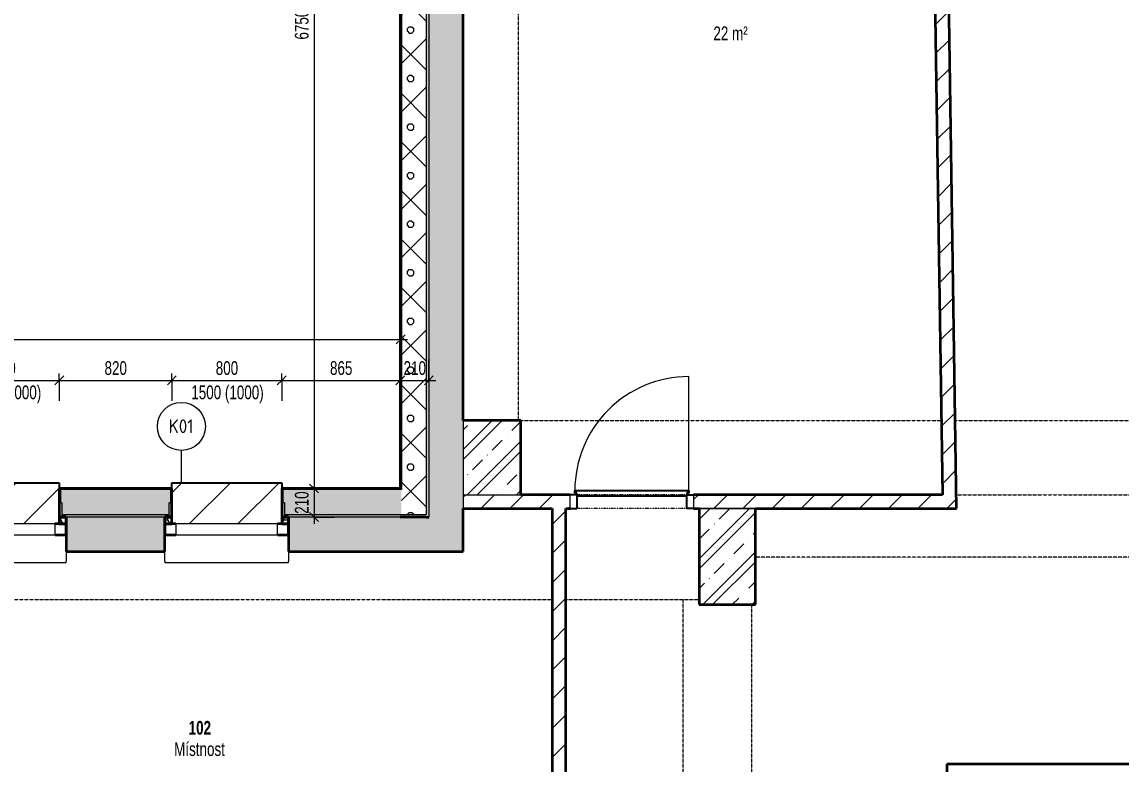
# Model space of a CAD drawing. Header units: millimetres. Extents: x -3281 to 232784, y -45352 to 20466.
# Drawn here: x 29874 to 37878, y -19132 to -13730 of the extents above; entities that cross this region are included whole.
import ezdxf

# ---------------------------------------------------------------- set-up
doc = ezdxf.new("R2010")
doc.units = ezdxf.units.MM
doc.linetypes.add('Dash dot dot', pattern=[5, 2, -1, 0, -1, 0, -1])
doc.linetypes.add('Čerchovaná se dvěma tečkami', pattern=[2.59, 1, -0.53, 0, -0.53, 0, -0.53])
for name, color, linetype, lineweight in [('A-ANNO-DIMS', 211, 'Continuous', 9), ('A-ANNO-DIMS-50', 211, 'Continuous', 9), ('A-AREA-IDEN', 2, 'Continuous', 9), ('A-DETL', 90, 'Continuous', 13), ('A-DETL-THIN', 151, 'Continuous', 13), ('A-DOOR', 31, 'Continuous', 13), ('A-DOOR-FRAM', 31, 'Continuous', 25), ('A-GENM', 13, 'Continuous', 13), ('A-GLAZ', 151, 'Continuous', 13), ('A-WALL', 113, 'Continuous', 13), ('Q-SPCQ', 91, 'Continuous', 13), ('Q-SPCQ-IDEN', 132, 'Continuous', 9), ('S-COLS', 52, 'Continuous', 13)]:
    doc.layers.add(name, color=color, linetype=linetype, lineweight=lineweight)
doc.layers.add('A-WALL-PATT', color=111, linetype='Continuous')
doc.styles.add('Arial_1', font='arial.ttf', dxfattribs={"width": 0.7, "height": 100})
doc.styles.add('Arial_B', font='arialbd.ttf', dxfattribs={"width": 0.7, "height": 100})
doc.styles.add('ISOCPEUR_1', font='isocpeur.ttf', dxfattribs={"width": 0.9, "height": 100})
doc.dimstyles.new('Vnitřní_-_průhledné_1', dxfattribs={"dimscale": 304.8, "dimtxt": 102.02594, "dimasz": 0.213255, "dimexe": 0.164042, "dimexo": 0.0625, "dimgap": 0.032808, "dimtad": 1, "dimdec": 0, "dimrnd": 5, "dimzin": 0, "dimdsep": 46, "dimtxsty": 'Arial_1', "dimblk1": 'OBLIQUE', "dimblk2": 'OBLIQUE', "dimsah": 1, "dimcen": 0.09, "dimdle": 0.164042, "dimazin": 0, "dimtfac": 1, "dimtdec": 4, "dimtix": 1, "dimtmove": 0, "dimatfit": 3, "dimfxl": 0.492126, "dimfxlon": 1, "dimtvp": 1, "dimtolj": 1, "dimtzin": 0, "dimarcsym": 2})
pattern_1 = [(45, (0, 0), (-106.066, 106.066), [])]
pattern_2 = [(45, (0, 0), (0.0007, 353.5527), []), (315, (0, 0), (353.552, 0), []), (270, (153.68, 9.56), (176.771, -176.771), [19.139, -334.416]), (270, (199.87, 9.56), (176.771, -176.771), [19.139, -334.416]), (0, (166.57, 23.1), (176.771, 176.771), [19.139, -334.416]), (0, (166.57, -23.1), (176.771, 176.771), [19.139, -334.416]), (45, (153.68, 9.56), (0.0007, 353.5527), [19.139, -230.861]), (45, (186.35, -23.1), (0.0007, 353.5527), [19.139, -230.861]), (315, (186.35, 23.1), (353.552, 0), [19.139, -230.861]), (315, (153.68, -9.56), (353.552, 0), [19.139, -230.861])]

# ---------------------------------------------------------------- blocks, each defined once
blk = doc.blocks.new('DVERE_1k_oblozka - DD03_01_800x1970_koupelna-1549492-1NP_NÁVRH A')
at = {"layer": 'A-DOOR'}
for p, q in [((-450, 52.9), (-400, 52.9)), ((-450, -47.1), (-450, 52.9)), ((-400, 52.9), (-400, -47.1)), ((400, 52.9), (450, 52.9)), ((400, -47.1), (400, 52.9)), ((450, 52.9), (450, -47.1)), ((-400, -47.1), (-450, -47.1)), ((-415, -47.1), (-415, -907.1)), ((305, -77.1), (-305, -77.1)), ((450, -47.1), (400, -47.1)), ((415, -77.1), (415, -47.1))]:
    blk.add_line(p, q, dxfattribs=at)
at = {"layer": 'A-DOOR', "linetype": 'Čerchovaná se dvěma tečkami'}
for p, q in [((-400, 52.9), (400, 52.9)), ((-400, -47.1), (400, -47.1))]:
    blk.add_line(p, q, dxfattribs=at)
at = {"layer": 'A-DOOR', "lineweight": 25}
for p, q in [((-415, -62.1), (-400, -62.1)), ((-415, -77.1), (-415, -62.1)), ((415, -77.1), (-415, -77.1)), ((-400, -37.1), (400, -37.1)), ((-400, -62.1), (-400, -47.1)), ((400, -47.1), (400, -62.1)), ((400, -62.1), (415, -62.1)), ((415, -62.1), (415, -77.1))]:
    blk.add_line(p, q, dxfattribs=at)
at = {"layer": 'A-DOOR'}
blk.add_arc((-415, -77.1), 830, 270, 0, dxfattribs=at)
at = {"layer": 'A-DOOR-FRAM'}
for p, q in [((-450, 52.9), (-400, 52.9)), ((-400, 52.9), (-400, -47.1)), ((400, -47.1), (400, 52.9)), ((450, 52.9), (400, 52.9)), ((-400, -47.1), (-450, -47.1)), ((400, -47.1), (450, -47.1))]:
    blk.add_line(p, q, dxfattribs=at)
blk = doc.blocks.new('OKNO_1k_nadsvetlik - OKNO_1k_nadsvetlik_900 x 1500-V7-1NP_NÁVRH A')
at = {"layer": 'A-GLAZ'}
h = blk.add_hatch(dxfattribs=at)
h.set_pattern_fill('FP_52', color=256, style=0, pattern_type=2)
h.set_pattern_definition([(0, (-29745.29, 17459.705), (75, 43.3), [50, -100]), (60, (-29695.29, 17459.705), (0.0011, 86.601905), [50, -100]), (300, (-29695.29, 17459.705), (74.9989, -43.301905), [50, -100])])
h.paths.add_polyline_path([(450, 75), (450, 126), (400, 126), (400, 75)])
h.paths.add_polyline_path([(-450, 75), (-400, 75), (-400, 126), (-450, 126)])
at = {"layer": 'A-GLAZ', "lineweight": 35}
for p, q in [((-400, 126), (-450, 126)), ((-450, 126), (-450, 75)), ((-400, 75), (-400, 126)), ((400, 126), (400, 75)), ((450, 126), (400, 126)), ((450, 75), (450, 126)), ((-450, 75), (-400, 75)), ((-450, 75), (-450, -5)), ((-370, 75), (-450, 75)), ((450, 75), (370, 75)), ((400, 75), (450, 75)), ((450, -5), (450, 75)), ((-450, -5), (-370, -5)), ((370, -5), (450, -5))]:
    blk.add_line(p, q, dxfattribs=at)
at = {"layer": 'A-GLAZ'}
for p, q in [((370, 75), (-370, 75)), ((-370, 75), (-370, -5)), ((370, -5), (370, 75)), ((-370, -5), (370, -5))]:
    blk.add_line(p, q, dxfattribs=at)
blk = doc.blocks.new('parapet s nosem_vnitní - parapet s nosem_vnitní-1280301-1NP_NÁVRH A')
at = {"layer": 'A-GENM'}
for p, q in [((-450, -190), (-450, -120)), ((450, -120), (450, -190)), ((-450, -190), (-450, -200)), ((-450, -200), (450, -200)), ((450, -200), (450, -190))]:
    blk.add_line(p, q, dxfattribs=at)
blk = doc.blocks.new('parapet_ext - parapet_ext-V8-1NP_NÁVRH A')
at = {"layer": 'Q-SPCQ'}
h = blk.add_hatch(dxfattribs=at)
h.set_pattern_fill('FP_53', color=11, style=0, pattern_type=2)
h.set_pattern_definition([(45, (-29745.3, 17384.7), (-176.7767, 176.7767), [])])
h.paths.add_polyline_path([(-400, 0), (400, 0), (400, 300), (-400, 300), (-400, 50)])
at = {"layer": 'Q-SPCQ', "color": 21, "lineweight": 25}
for p, q in [((-400, 258), (-400, 300)), ((-400, 300), (400, 300)), ((400, 300), (400, 258))]:
    blk.add_line(p, q, dxfattribs=at)
blk = doc.blocks.new('OKNO_1k_nadsvetlik - OKNO_1k_nadsvetlik_900 x 1500-V11-1NP_NÁVRH A')
at = {"layer": 'A-GLAZ'}
h = blk.add_hatch(dxfattribs=at)
h.set_pattern_fill('FP_56', color=256, style=0, pattern_type=2)
h.set_pattern_definition([(0, (-31365.29, 17459.705), (75, 43.3), [50, -100]), (60, (-31315.29, 17459.705), (0.0011, 86.601905), [50, -100]), (300, (-31315.29, 17459.705), (74.9989, -43.301905), [50, -100])])
h.paths.add_polyline_path([(450, 75), (450, 126), (400, 126), (400, 75)])
h.paths.add_polyline_path([(-450, 75), (-400, 75), (-400, 126), (-450, 126)])
at = {"layer": 'A-GLAZ', "lineweight": 35}
for p, q in [((-400, 126), (-450, 126)), ((-450, 126), (-450, 75)), ((-400, 75), (-400, 126)), ((400, 126), (400, 75)), ((450, 126), (400, 126)), ((450, 75), (450, 126)), ((-450, 75), (-400, 75)), ((-450, 75), (-450, -5)), ((-370, 75), (-450, 75)), ((450, 75), (370, 75)), ((400, 75), (450, 75)), ((450, -5), (450, 75)), ((-450, -5), (-370, -5)), ((370, -5), (450, -5))]:
    blk.add_line(p, q, dxfattribs=at)
at = {"layer": 'A-GLAZ'}
for p, q in [((370, 75), (-370, 75)), ((-370, 75), (-370, -5)), ((370, -5), (370, 75)), ((-370, -5), (370, -5))]:
    blk.add_line(p, q, dxfattribs=at)
blk = doc.blocks.new('parapet_ext - parapet_ext-V12-1NP_NÁVRH A')
at = {"layer": 'Q-SPCQ'}
h = blk.add_hatch(dxfattribs=at)
h.set_pattern_fill('FP_57', color=11, style=0, pattern_type=2)
h.set_pattern_definition([(45, (-31365.3, 17384.7), (-176.7767, 176.7767), [])])
h.paths.add_polyline_path([(-400, 0), (400, 0), (400, 300), (-400, 300), (-400, 50)])
at = {"layer": 'Q-SPCQ', "color": 21, "lineweight": 25}
for p, q in [((-400, 258), (-400, 300)), ((-400, 300), (400, 300)), ((400, 300), (400, 258))]:
    blk.add_line(p, q, dxfattribs=at)
blk = doc.blocks.new('DIMBLOCK107-1NP_NÁVRH A')
at = {"layer": 'A-ANNO-DIMS-50'}
for p, q in [((29345.3, -16339.5), (29345.3, -16289.5)), ((30145.3, -16339.5), (30145.3, -16289.5)), ((29345.3, -16339.5), (30145.3, -16339.5)), ((29345.3, -16339.5), (29345.3, -16489.5)), ((30145.3, -16339.5), (30145.3, -16489.5))]:
    blk.add_line(p, q, dxfattribs=at)
at = {"layer": 'A-ANNO-DIMS-50', "lineweight": 18}
for p, q in [((29345.3, -16339.5), (29377.8, -16307)), ((30145.3, -16339.5), (30177.8, -16307)), ((29345.3, -16339.5), (29312.8, -16372)), ((30145.3, -16339.5), (30112.8, -16372))]:
    blk.add_line(p, q, dxfattribs=at)
at = {"layer": 'A-ANNO-DIMS-50', "color": 0, "char_height": 100, "attachment_point": 1, "line_spacing_factor": 0.941778, "style": 'Arial_1'}
for s, insert, width in [('800', (29665.2, -16199.7), 192.123), ('1500 (1000)', (29487.1, -16376.6), 619.69)]:
    blk.add_mtext(s, dxfattribs=dict(at, insert=insert, width=width))
blk = doc.blocks.new('_Oblique')
at = {"color": 0, "linetype": 'ByBlock', "lineweight": -2}
blk.add_line((-0.5, -0.5), (0.5, 0.5), dxfattribs=at)
blk = doc.blocks.new('DIMBLOCK108-1NP_NÁVRH A')
at = {"layer": 'A-ANNO-DIMS-50'}
for p, q in [((30145.3, -16339.5), (30145.3, -16289.5)), ((30965.3, -16339.5), (30965.3, -16289.5)), ((30145.3, -16339.5), (30965.3, -16339.5)), ((30145.3, -16339.5), (30145.3, -16489.5)), ((30965.3, -16339.5), (30965.3, -16489.5))]:
    blk.add_line(p, q, dxfattribs=at)
at = {"layer": 'A-ANNO-DIMS-50', "lineweight": 18}
for p, q in [((30145.3, -16339.5), (30177.8, -16307)), ((30965.3, -16339.5), (30997.8, -16307)), ((30145.3, -16339.5), (30112.8, -16372)), ((30965.3, -16339.5), (30932.8, -16372))]:
    blk.add_line(p, q, dxfattribs=at)
at = {"layer": 'A-ANNO-DIMS-50', "color": 0, "insert": (30475.2, -16199.7), "char_height": 100, "width": 192.123, "attachment_point": 1, "line_spacing_factor": 0.941778, "style": 'Arial_1'}
blk.add_mtext('820', dxfattribs=at)
blk = doc.blocks.new('DIMBLOCK109-1NP_NÁVRH A')
at = {"layer": 'A-ANNO-DIMS-50'}
for p, q in [((30965.3, -16339.5), (30965.3, -16289.5)), ((31765.3, -16339.5), (31765.3, -16289.5)), ((30965.3, -16339.5), (31765.3, -16339.5)), ((30965.3, -16339.5), (30965.3, -16489.5)), ((31765.3, -16339.5), (31765.3, -16489.5))]:
    blk.add_line(p, q, dxfattribs=at)
at = {"layer": 'A-ANNO-DIMS-50', "lineweight": 18}
for p, q in [((30965.3, -16339.5), (30997.8, -16307)), ((31765.3, -16339.5), (31797.8, -16307)), ((30965.3, -16339.5), (30932.8, -16372)), ((31765.3, -16339.5), (31732.8, -16372))]:
    blk.add_line(p, q, dxfattribs=at)
at = {"layer": 'A-ANNO-DIMS-50', "color": 0, "char_height": 100, "attachment_point": 1, "line_spacing_factor": 0.941778, "style": 'Arial_1'}
for s, insert, width in [('800', (31285.2, -16199.7), 192.123), ('1500 (1000)', (31107.1, -16376.6), 619.69)]:
    blk.add_mtext(s, dxfattribs=dict(at, insert=insert, width=width))
blk = doc.blocks.new('DIMBLOCK110-1NP_NÁVRH A')
at = {"layer": 'A-ANNO-DIMS-50'}
for p, q in [((32629.1, -16339.5), (32629.1, -16189.5)), ((31765.3, -16339.5), (31765.3, -16289.5)), ((31765.3, -16339.5), (32629.1, -16339.5)), ((31765.3, -16339.5), (31765.3, -16489.5)), ((32629.1, -16339.5), (32629.1, -16389.5))]:
    blk.add_line(p, q, dxfattribs=at)
at = {"layer": 'A-ANNO-DIMS-50', "lineweight": 18}
for p, q in [((31765.3, -16339.5), (31797.8, -16307)), ((32629.1, -16339.5), (32661.6, -16307)), ((31765.3, -16339.5), (31732.8, -16372)), ((32629.1, -16339.5), (32596.6, -16372))]:
    blk.add_line(p, q, dxfattribs=at)
at = {"layer": 'A-ANNO-DIMS-50', "color": 0, "insert": (32117.1, -16199.7), "char_height": 100, "width": 192.123, "attachment_point": 1, "line_spacing_factor": 0.941778, "style": 'Arial_1'}
blk.add_mtext('865', dxfattribs=at)
blk = doc.blocks.new('DIMBLOCK111-1NP_NÁVRH A')
at = {"layer": 'A-ANNO-DIMS-50'}
for p, q in [((32629.1, -16339.5), (32629.1, -16189.5)), ((32837.1, -16339.5), (32837.1, -16189.5)), ((32629.1, -16339.5), (32887.1, -16339.5)), ((32629.1, -16339.5), (32629.1, -16389.5)), ((32837.1, -16339.5), (32837.1, -16389.5))]:
    blk.add_line(p, q, dxfattribs=at)
at = {"layer": 'A-ANNO-DIMS-50', "lineweight": 18}
for p, q in [((32629.1, -16339.5), (32661.6, -16307)), ((32837.1, -16339.5), (32869.6, -16307)), ((32629.1, -16339.5), (32596.6, -16372)), ((32837.1, -16339.5), (32804.6, -16372))]:
    blk.add_line(p, q, dxfattribs=at)
at = {"layer": 'A-ANNO-DIMS-50', "color": 0, "insert": (32653, -16199.7), "char_height": 100, "width": 192.123, "attachment_point": 1, "line_spacing_factor": 0.941778, "style": 'Arial_1'}
blk.add_mtext('210', dxfattribs=at)
blk = doc.blocks.new('DIMBLOCK194-1NP_NÁVRH A')
at = {"layer": 'A-ANNO-DIMS-50'}
for p, q in [((32001, -10376.5), (31951, -10376.5)), ((32001, -10376.5), (32001, -17126.7)), ((32001, -10376.5), (32151, -10376.5)), ((32001, -17126.7), (31951, -17126.7)), ((32001, -17126.7), (32151, -17126.7))]:
    blk.add_line(p, q, dxfattribs=at)
at = {"layer": 'A-ANNO-DIMS-50', "lineweight": 18}
for p, q in [((32001, -10376.5), (31968.5, -10344)), ((32001, -10376.5), (32033.5, -10409)), ((32001, -17126.7), (31968.5, -17094.2)), ((32001, -17126.7), (32033.5, -17159.2))]:
    blk.add_line(p, q, dxfattribs=at)
at = {"layer": 'A-ANNO-DIMS-50', "color": 0, "insert": (31861.2, -13858.3), "char_height": 100, "width": 256.164, "attachment_point": 1, "rotation": 90, "line_spacing_factor": 0.941778, "style": 'Arial_1'}
blk.add_mtext('6750', dxfattribs=at)
blk = doc.blocks.new('DIMBLOCK195-1NP_NÁVRH A')
at = {"layer": 'A-ANNO-DIMS-50'}
for p, q in [((32001, -17126.7), (31951, -17126.7)), ((32001, -17126.7), (32001, -17384.7)), ((32001, -17126.7), (32151, -17126.7)), ((32001, -17334.7), (31951, -17334.7)), ((32001, -17334.7), (32151, -17334.7))]:
    blk.add_line(p, q, dxfattribs=at)
at = {"layer": 'A-ANNO-DIMS-50', "lineweight": 18}
for p, q in [((32001, -17126.7), (31968.5, -17094.2)), ((32001, -17126.7), (32033.5, -17159.2)), ((32001, -17334.7), (31968.5, -17302.2)), ((32001, -17334.7), (32033.5, -17367.2))]:
    blk.add_line(p, q, dxfattribs=at)
at = {"layer": 'A-ANNO-DIMS-50', "color": 0, "insert": (31861.2, -17310.8), "char_height": 100, "width": 192.123, "attachment_point": 1, "rotation": 90, "line_spacing_factor": 0.941778, "style": 'Arial_1'}
blk.add_mtext('210', dxfattribs=at)
blk = doc.blocks.new('Popiska speciální vybavení - Popiska okna_Bublina-1426311-1NP_NÁVRH A')
at = {"layer": 'Q-SPCQ-IDEN'}
blk.add_circle((0, 0), 3.5, dxfattribs=at)
blk = doc.blocks.new('DIMBLOCK237-1NP_NÁVRH A')
at = {"layer": 'A-ANNO-DIMS-50'}
for p, q in [((23670.3, -16040.8), (23670.3, -15890.8)), ((32632.1, -16040.8), (32632.1, -15890.8)), ((23620.3, -16040.8), (32682.1, -16040.8)), ((23670.3, -16040.8), (23670.3, -16090.8)), ((32632.1, -16040.8), (32632.1, -16090.8))]:
    blk.add_line(p, q, dxfattribs=at)
at = {"layer": 'A-ANNO-DIMS-50', "lineweight": 18}
for p, q in [((23670.3, -16040.8), (23702.8, -16008.3)), ((32632.1, -16040.8), (32664.6, -16008.3)), ((23670.3, -16040.8), (23637.8, -16073.3)), ((32632.1, -16040.8), (32599.6, -16073.3))]:
    blk.add_line(p, q, dxfattribs=at)
at = {"layer": 'A-ANNO-DIMS-50', "color": 0, "insert": (28044.5, -15901), "char_height": 100, "width": 256.164, "attachment_point": 1, "line_spacing_factor": 0.941778, "style": 'Arial_1'}
blk.add_mtext('8960', dxfattribs=at)

msp = doc.modelspace()

# ---------------------------------------------------------------- hatches: boundary and pattern name
at = {"layer": 'A-WALL-PATT', "lineweight": 13}
h = msp.add_hatch(dxfattribs=at)
h.set_pattern_fill('FP_12', color=11, style=0, pattern_type=2)
h.set_pattern_definition(pattern_2)
h.paths.add_polyline_path([(32637.1, -17314.7), (32817.1, -17314.7), (32817.1, -10176.6), (32637.1, -10177.8), (32637.1, -17134.7)])
msp.add_hatch(color=11, dxfattribs=at).paths.add_polyline_path([(32837.1, -17334.7), (32837.1, -10356.5), (32817.1, -10356.6), (32817.1, -17334.7)])
h = msp.add_hatch(dxfattribs=at)
h.set_pattern_fill('FP_28', color=256, angle=-135, style=0, pattern_type=2)
h.set_pattern_definition([(315, (32837.1, -13927.44), (143.684, 143.684), []), (270, (32904.4, -14156.39), (143.684, -143.684), [25.4, -261.968]), (315, (32904.4, -14181.79), (143.684, 143.684), [25.4, -177.8]), (360, (32922.36, -14199.75), (143.684, 143.684), [25.4, -261.968]), (45, (32947.76, -14199.75), (-143.684, 143.684), [25.4, -177.8]), (270, (32965.72, -14156.39), (143.684, -143.684), [25.4, -261.968]), (315, (32947.76, -14138.43), (143.684, 143.684), [25.4, -177.8]), (360, (32922.36, -14138.43), (143.684, 143.684), [25.4, -261.968]), (45, (32904.4, -14156.39), (-143.684, 143.684), [25.4, -177.8]), (315, (32988.94, -14222.97), (143.684, 143.684), [50.8, -152.4])])
h.paths.add_polyline_path([(33087.1, -17334.7), (33087.1, -10374.8), (32837.1, -10376.5), (32837.1, -17334.7)])
h = msp.add_hatch(dxfattribs=at)
h.set_pattern_fill('FP_4', color=256, style=0, pattern_type=2)
h.set_pattern_definition(pattern_1)
h.paths.add_polyline_path([(36580.3, -17272.1), (36680.3, -17272.1), (36578.3, -10601.2), (36478.3, -10601.8), (36578.8, -17172.1)])
h = msp.add_hatch(dxfattribs=at)
h.set_pattern_fill('FP_10', color=256, angle=225, style=0, pattern_type=2)
h.set_pattern_definition([(45, (0, 0), (-179.6051, 179.6051), []), (45, (71.84, 5e-12), (-179.6051, 179.6051), []), (45, (215.53, 2e-11), (-107.763, 251.4472), [101.6, -50.8, 1.676, -49.124])])
h.paths.add_polyline_path([(33507.1, -17172.1), (33507.1, -16631.1), (33087.1, -16631.1), (33087.1, -17172.1), (33215, -17172.1)])
h = msp.add_hatch(dxfattribs=at)
h.set_pattern_fill('FP_12', color=11, style=0, pattern_type=2)
h.set_pattern_definition(pattern_2)
h.paths.add_polyline_path([(29325.3, -17314.7), (29325.3, -17230.7), (29337.3, -17230.7), (29337.3, -17134.7), (28653.3, -17134.7), (28653.3, -17230.7), (28665.3, -17230.7), (28665.3, -17314.7), (28922.7, -17314.7)])
h.paths.add_polyline_path([(32629.1, -17314.7), (32637.1, -17314.7), (32637.1, -17134.7), (31773.3, -17134.7), (31773.3, -17230.7), (31785.3, -17230.7), (31785.3, -17314.7), (32356.5, -17314.7)])
h.paths.add_polyline_path([(30639.6, -17314.7), (30945.3, -17314.7), (30945.3, -17230.7), (30957.3, -17230.7), (30957.3, -17134.7), (30153.3, -17134.7), (30153.3, -17230.7), (30165.3, -17230.7), (30165.3, -17314.7)])
h.paths.add_polyline_path([(25665.3, -17314.7), (26325.3, -17314.7), (26325.3, -17230.7), (26337.3, -17230.7), (26337.3, -17134.7), (25653.3, -17134.7), (25653.3, -17230.7), (25665.3, -17230.7)])
h.paths.add_polyline_path([(24445.3, -17314.7), (24825.3, -17314.7), (24825.3, -17230.7), (24837.3, -17230.7), (24837.3, -17134.7), (24433.3, -17134.7), (24433.3, -17230.7), (24445.3, -17230.7)])
h.paths.add_polyline_path([(23772, -17314.7), (23805.3, -17314.7), (23805.3, -17230.7), (23817.3, -17230.7), (23817.3, -17134.7), (23660.3, -17134.7), (23660.3, -17314.7), (23668.3, -17314.7)])
h.paths.add_polyline_path([(27825.3, -17314.7), (27825.3, -17230.7), (27837.3, -17230.7), (27837.3, -17134.7), (27153.3, -17134.7), (27153.3, -17230.7), (27165.3, -17230.7), (27165.3, -17314.7), (27205.8, -17314.7)])
h = msp.add_hatch(dxfattribs=at)
h.set_pattern_fill('FP_4', color=256, style=0, pattern_type=2)
h.set_pattern_definition(pattern_1)
h.paths.add_polyline_path([(33215, -17272.1), (33865.2, -17272.1), (33865.2, -17172.1), (33087.1, -17172.1), (33087.1, -17272.1)])
h.paths.add_polyline_path([(36580.3, -17272.1), (36578.8, -17172.1), (34765.2, -17172.1), (34765.2, -17272.1), (35215.2, -17272.1)])
at = {"layer": 'A-WALL-PATT'}
h = msp.add_hatch(color=11, dxfattribs=at)
h.paths.add_polyline_path([(32817.1, -17334.7), (32817.1, -17314.7), (31785.3, -17314.7), (31785.3, -17230.7), (31765.3, -17230.7), (31765.3, -17334.7), (32785.7, -17334.7)])
h.paths.add_polyline_path([(28648.3, -17334.7), (29345.3, -17334.7), (29345.3, -17230.7), (29325.3, -17230.7), (29325.3, -17314.7), (28665.3, -17314.7), (28665.3, -17230.7), (28645.3, -17230.7), (28645.3, -17334.7)])
h.paths.add_polyline_path([(27845.3, -17334.7), (27845.3, -17230.7), (27825.3, -17230.7), (27825.3, -17314.7), (27165.3, -17314.7), (27165.3, -17230.7), (27145.3, -17230.7), (27145.3, -17334.7), (27842.3, -17334.7)])
h.paths.add_polyline_path([(30965.3, -17334.7), (30965.3, -17230.7), (30945.3, -17230.7), (30945.3, -17314.7), (30165.3, -17314.7), (30165.3, -17230.7), (30145.3, -17230.7), (30145.3, -17334.7), (30962.3, -17334.7)])
h.paths.add_polyline_path([(26342.3, -17334.7), (26345.3, -17334.7), (26345.3, -17230.7), (26325.3, -17230.7), (26325.3, -17314.7), (25665.3, -17314.7), (25665.3, -17230.7), (25645.3, -17230.7), (25645.3, -17334.7), (26337.3, -17334.7)])
h.paths.add_polyline_path([(24845.3, -17334.7), (24845.3, -17230.7), (24825.3, -17230.7), (24825.3, -17314.7), (24445.3, -17314.7), (24445.3, -17230.7), (24425.3, -17230.7), (24425.3, -17334.7), (24842.3, -17334.7)])
h.paths.add_polyline_path([(23825.3, -17334.7), (23825.3, -17230.7), (23805.3, -17230.7), (23805.3, -17314.7), (23480.3, -17314.7), (23480.3, -17334.7), (23822.3, -17334.7)])
at = {"layer": 'A-WALL-PATT', "lineweight": 13}
h = msp.add_hatch(dxfattribs=at)
h.set_pattern_fill('FP_4', color=256, style=0, pattern_type=2)
h.set_pattern_definition(pattern_1)
h.paths.add_polyline_path([(33835.2, -20886.6), (33835.2, -17272.1), (33735.2, -17272.1), (33735.2, -20886.2)])
h = msp.add_hatch(dxfattribs=at)
h.set_pattern_fill('FP_19', color=256, angle=-135, style=0, pattern_type=2)
h.set_pattern_definition([(45, (28345.53, -17584.7), (-143.684, 143.684), []), (5e-12, (28574.48, -17517.4), (143.684, 143.684), [25.4, -261.968]), (45, (28599.88, -17517.4), (-143.684, 143.684), [25.4, -177.8]), (90, (28617.84, -17499.44), (-143.684, 143.684), [25.4, -261.968]), (135, (28617.84, -17474.04), (-143.684, -143.684), [25.4, -177.8]), (5e-12, (28574.48, -17456.08), (143.684, 143.684), [25.4, -261.968]), (45, (28556.52, -17474.04), (-143.684, 143.684), [25.4, -177.8]), (90, (28556.52, -17499.44), (-143.684, 143.684), [25.4, -261.968]), (135, (28574.48, -17517.4), (-143.684, -143.684), [25.4, -177.8]), (45, (28641.06, -17432.86), (-143.684, 143.684), [50.8, -152.4])])
h.paths.add_polyline_path([(33087.1, -17584.7), (33087.1, -17334.7), (31815.3, -17334.7), (31815.3, -17584.7), (32837.1, -17584.7)])
h.paths.add_polyline_path([(24795.3, -17584.7), (24795.3, -17334.7), (24475.3, -17334.7), (24475.3, -17584.7), (24630.4, -17584.7)])
h.paths.add_polyline_path([(25846.1, -17584.7), (26295.3, -17584.7), (26295.3, -17334.7), (25695.3, -17334.7), (25695.3, -17584.7)])
h.paths.add_polyline_path([(23460.3, -17584.7), (23575.3, -17584.7), (23575.3, -17334.7), (23460.3, -17334.7), (23460.3, -17393)])
h.paths.add_polyline_path([(30639.6, -17584.7), (30915.3, -17584.7), (30915.3, -17334.7), (30195.3, -17334.7), (30195.3, -17584.7)])
h.paths.add_polyline_path([(27195.3, -17584.7), (27795.3, -17584.7), (27795.3, -17334.7), (27195.3, -17334.7), (27195.3, -17393)])
h.paths.add_polyline_path([(28779, -17584.7), (29295.3, -17584.7), (29295.3, -17334.7), (28695.3, -17334.7), (28695.3, -17584.7)])
at = {"layer": 'S-COLS'}
h = msp.add_hatch(dxfattribs=at)
h.set_pattern_fill('FP_42', color=256, style=0, pattern_type=2)
h.set_pattern_definition([(45, (0, 0), (-179.6051, 179.6051), []), (45, (71.84, 0), (-179.6051, 179.6051), []), (45, (215.53, 0), (-107.763, 251.4472), [101.6, -50.8, 1.676, -49.124])])
h.paths.add_polyline_path([(34805.2, -17972.1), (35215.2, -17972.1), (35215.2, -17272.1), (34805.2, -17272.1)])

# ---------------------------------------------------------------- linework, layer by layer
at = {"layer": 'A-DETL', "linetype": 'Dash dot dot'}
for p, q in [((33487.1, -11022.1), (33487.1, -16631.1)), ((33507.1, -16631.1), (36570.5, -16631.1)), ((36670.5, -16631.1), (38929.5, -16631.1)), ((36678.8, -17172.1), (38418.8, -17172.1)), ((38399.5, -17625.8), (35215.2, -17625.8)), ((29270.2, -17934.7), (33735.2, -17934.7)), ((33835.2, -17934.7), (34805.2, -17934.7)), ((34688.3, -22382.3), (34688.3, -17934.7)), ((35188.3, -22382.3), (35188.3, -17972.1))]:
    msp.add_line(p, q, dxfattribs=at)
at = {"layer": 'A-DETL-THIN'}
for p, q in [((33087.1, -16631.1), (33087.1, -17172.1)), ((33087.1, -17172.1), (33507.1, -17172.1)), ((34805.2, -17272.1), (35215.2, -17272.1))]:
    msp.add_line(p, q, dxfattribs=at)
at = {"layer": 'A-WALL', "color": 10, "lineweight": 35}
for p, q in [((32629.1, -10169.9), (32629.1, -17126.7)), ((30965.3, -17126.7), (30145.3, -17126.7)), ((30145.3, -17126.7), (30145.3, -17334.7)), ((30965.3, -17334.7), (30965.3, -17126.7)), ((32629.1, -17126.7), (31765.3, -17126.7)), ((31765.3, -17126.7), (31765.3, -17334.7)), ((30145.3, -17334.7), (30195.3, -17334.7)), ((30915.3, -17334.7), (30965.3, -17334.7)), ((31765.3, -17334.7), (31815.3, -17334.7)), ((32817.1, -17334.7), (32837.1, -17334.7))]:
    msp.add_line(p, q, dxfattribs=at)
at = {"layer": 'A-WALL', "color": 1}
for p, q in [((32632.1, -10172.9), (32632.1, -17129.7)), ((32637.1, -10177.8), (32637.1, -17134.7)), ((32817.1, -10356.6), (32817.1, -17314.7)), ((30962.3, -17129.7), (30148.3, -17129.7)), ((30148.3, -17129.7), (30148.3, -17230.7)), ((30957.3, -17134.7), (30153.3, -17134.7)), ((30153.3, -17134.7), (30153.3, -17230.7)), ((30957.3, -17230.7), (30957.3, -17134.7)), ((30962.3, -17230.7), (30962.3, -17129.7)), ((31768.3, -17129.7), (31768.3, -17230.7)), ((32632.1, -17129.7), (31768.3, -17129.7)), ((32637.1, -17134.7), (31773.3, -17134.7)), ((31773.3, -17134.7), (31773.3, -17230.7)), ((30165.3, -17230.7), (30145.3, -17230.7)), ((30165.3, -17230.7), (30165.3, -17314.7)), ((30965.3, -17230.7), (30945.3, -17230.7)), ((30945.3, -17314.7), (30945.3, -17230.7)), ((31785.3, -17230.7), (31765.3, -17230.7)), ((31785.3, -17230.7), (31785.3, -17314.7)), ((30165.3, -17314.7), (30945.3, -17314.7)), ((31785.3, -17314.7), (32817.1, -17314.7))]:
    msp.add_line(p, q, dxfattribs=at)
at = {"layer": 'A-WALL'}
for p, q in [((32837.1, -10376.5), (32837.1, -17334.7)), ((33087.1, -16631.1), (33087.1, -17272.1)), ((33087.1, -17172.1), (33507.1, -17172.1)), ((34805.2, -17272.1), (35215.2, -17272.1)), ((30915.3, -17334.7), (30195.3, -17334.7)), ((32629.1, -17334.7), (31815.3, -17334.7))]:
    msp.add_line(p, q, dxfattribs=at)
at = {"layer": 'A-WALL', "lineweight": 35}
for p, q in [((36478.3, -10601.8), (36578.8, -17172.1)), ((33087.1, -16631.1), (33087.1, -11022.1)), ((36680.3, -17272.1), (36610.4, -12701.9)), ((33507.1, -16631.1), (33087.1, -16631.1)), ((33507.1, -17172.1), (33507.1, -16631.1)), ((33865.2, -17172.1), (33507.1, -17172.1)), ((36578.8, -17172.1), (34765.2, -17172.1)), ((33087.1, -17584.7), (33087.1, -17272.1)), ((33087.1, -17272.1), (33735.2, -17272.1)), ((33735.2, -17272.1), (33735.2, -20736.2)), ((33835.2, -20886.6), (33835.2, -17272.1)), ((33835.2, -17272.1), (33865.2, -17272.1)), ((34765.2, -17272.1), (34805.2, -17272.1)), ((35215.2, -17272.1), (36680.3, -17272.1)), ((30195.3, -17334.7), (30195.3, -17584.7)), ((30915.3, -17584.7), (30915.3, -17334.7)), ((31815.3, -17334.7), (31815.3, -17584.7)), ((32817.1, -17334.7), (32629.1, -17334.7)), ((30195.3, -17584.7), (30915.3, -17584.7)), ((31815.3, -17584.7), (33087.1, -17584.7)), ((41513.6, -19132.3), (36608.6, -19132.3)), ((36608.6, -19132.3), (36608.6, -19232.3))]:
    msp.add_line(p, q, dxfattribs=at)
at = {"layer": 'Q-SPCQ-IDEN'}
msp.add_line((31034.7, -17084.7), (31034.7, -16849.7), dxfattribs=at)
at = {"layer": 'S-COLS', "lineweight": 35}
for p, q in [((34805.2, -17272.1), (34805.2, -17972.1)), ((35215.2, -17972.1), (35215.2, -17272.1)), ((34805.2, -17972.1), (35215.2, -17972.1))]:
    msp.add_line(p, q, dxfattribs=at)
at = {"layer": 'S-COLS'}
msp.add_line((35215.2, -17272.1), (34805.2, -17272.1), dxfattribs=at)

# ---------------------------------------------------------------- block references
at = {"layer": 'A-DOOR', "rotation": 180}
msp.add_blockref('DVERE_1k_oblozka - DD03_01_800x1970_koupelna-1549492-1NP_NÁVRH A', (34315.2, -17219.2), dxfattribs=at)
at = {"layer": 'A-GENM'}
for p in [(29745.3, -17464.7), (31365.3, -17464.7)]:
    msp.add_blockref('parapet s nosem_vnitní - parapet s nosem_vnitní-1280301-1NP_NÁVRH A', p, dxfattribs=at)
at = {"layer": 'A-GLAZ'}
for name, p in [('OKNO_1k_nadsvetlik - OKNO_1k_nadsvetlik_900 x 1500-V7-1NP_NÁVRH A', (29745.3, -17459.7)), ('OKNO_1k_nadsvetlik - OKNO_1k_nadsvetlik_900 x 1500-V11-1NP_NÁVRH A', (31365.3, -17459.7))]:
    msp.add_blockref(name, p, dxfattribs=at)
at = {"layer": 'Q-SPCQ', "color": 21, "lineweight": 25}
for name, p in [('parapet_ext - parapet_ext-V8-1NP_NÁVRH A', (29745.3, -17384.7)), ('parapet_ext - parapet_ext-V12-1NP_NÁVRH A', (31365.3, -17384.7))]:
    msp.add_blockref(name, p, dxfattribs=at)
at = {"layer": 'Q-SPCQ-IDEN', "xscale": 49.99999999999998, "yscale": 49.99999999999998, "zscale": 49.99999999999998}
msp.add_blockref('Popiska speciální vybavení - Popiska okna_Bublina-1426311-1NP_NÁVRH A', (31034.7, -16674.7), dxfattribs=at)

# ---------------------------------------------------------------- texts
at = {"layer": 'A-AREA-IDEN', "lineweight": 18, "char_height": 100, "attachment_point": 1}
for s, insert, width, style in [('22 m²', (34909.4, -13762.9), 308.65, 'Arial_1'), ('102', (31087.7, -18818.6), 202.025, 'Arial_B'), ('Místnost', (30982.4, -18973.9), 457.363, 'Arial_1')]:
    msp.add_mtext(s, dxfattribs=dict(at, insert=insert, width=width, style=style))
at = {"layer": 'Q-SPCQ-IDEN', "insert": (30941.7, -16623.2), "char_height": 100, "width": 223.671, "attachment_point": 1, "style": 'ISOCPEUR_1'}
msp.add_mtext('K01', dxfattribs=at)

# ---------------------------------------------------------------- dimensions: what is measured, and where the dimension line sits
at = {"layer": 'A-ANNO-DIMS'}
for base, p1, p2, override, picture, middle in [((32001, -17126.7), (32151, -10376.5), (32151, -17126.7), {"dimpost": '<>', "dimfxl": 6750.212439}, 'DIMBLOCK194-1NP_NÁVRH A', (31940, -13751.6)), ((32001, -17334.7), (32151, -17126.7), (32151, -17334.7), {"dimpost": '<>', "dimfxl": 208}, 'DIMBLOCK195-1NP_NÁVRH A', (31940, -17230.7))]:
    dim = msp.add_linear_dim(base=base, p1=p1, p2=p2, angle=90, dimstyle='Vnitřní_-_průhledné_1', override=override, dxfattribs=at)
    dim.commit()
    dim.dimension.update_dxf_attribs({"geometry": picture, "text_midpoint": middle})
for base, p1, p2, override, picture, middle in [((32632.1, -16040.8), (23670.3, -15890.8), (32632.1, -15890.8), {"dimpost": '<>', "dimfxl": 8961.802816}, 'DIMBLOCK237-1NP_NÁVRH A', (28151.2, -15979.8)), ((30965.3, -16339.5), (30145.3, -16489.5), (30965.3, -16489.5), {"dimpost": '<>', "dimfxl": 820}, 'DIMBLOCK108-1NP_NÁVRH A', (30555.3, -16278.5)), ((32629.1, -16339.5), (31765.3, -16489.5), (32629.1, -16189.5), {"dimpost": '<>', "dimfxl": 914.41528}, 'DIMBLOCK110-1NP_NÁVRH A', (32197.2, -16278.5)), ((32837.1, -16339.5), (32629.1, -16189.5), (32837.1, -16189.5), {"dimpost": '<>', "dimfxl": 208}, 'DIMBLOCK111-1NP_NÁVRH A', (32733.1, -16278.5))]:
    dim = msp.add_linear_dim(base=base, p1=p1, p2=p2, dimstyle='Vnitřní_-_průhledné_1', override=override, dxfattribs=at)
    dim.commit()
    dim.dimension.update_dxf_attribs({"geometry": picture, "text_midpoint": middle})
for base, p1, p2, picture, middle in [((30145.3, -16339.5), (29345.3, -16489.5), (30145.3, -16489.5), 'DIMBLOCK107-1NP_NÁVRH A', (29745.3, -16339.5)), ((31765.3, -16339.5), (30965.3, -16489.5), (31765.3, -16489.5), 'DIMBLOCK109-1NP_NÁVRH A', (31365.3, -16339.5))]:
    dim = msp.add_linear_dim(base=base, p1=p1, p2=p2, text='<>\\X1500 (1000)', dimstyle='Vnitřní_-_průhledné_1', override={"dimpost": '<>', "dimfxl": 800}, dxfattribs=at)
    dim.commit()
    dim.dimension.update_dxf_attribs({"geometry": picture, "text_midpoint": middle})

doc.saveas('drawing.dxf')
